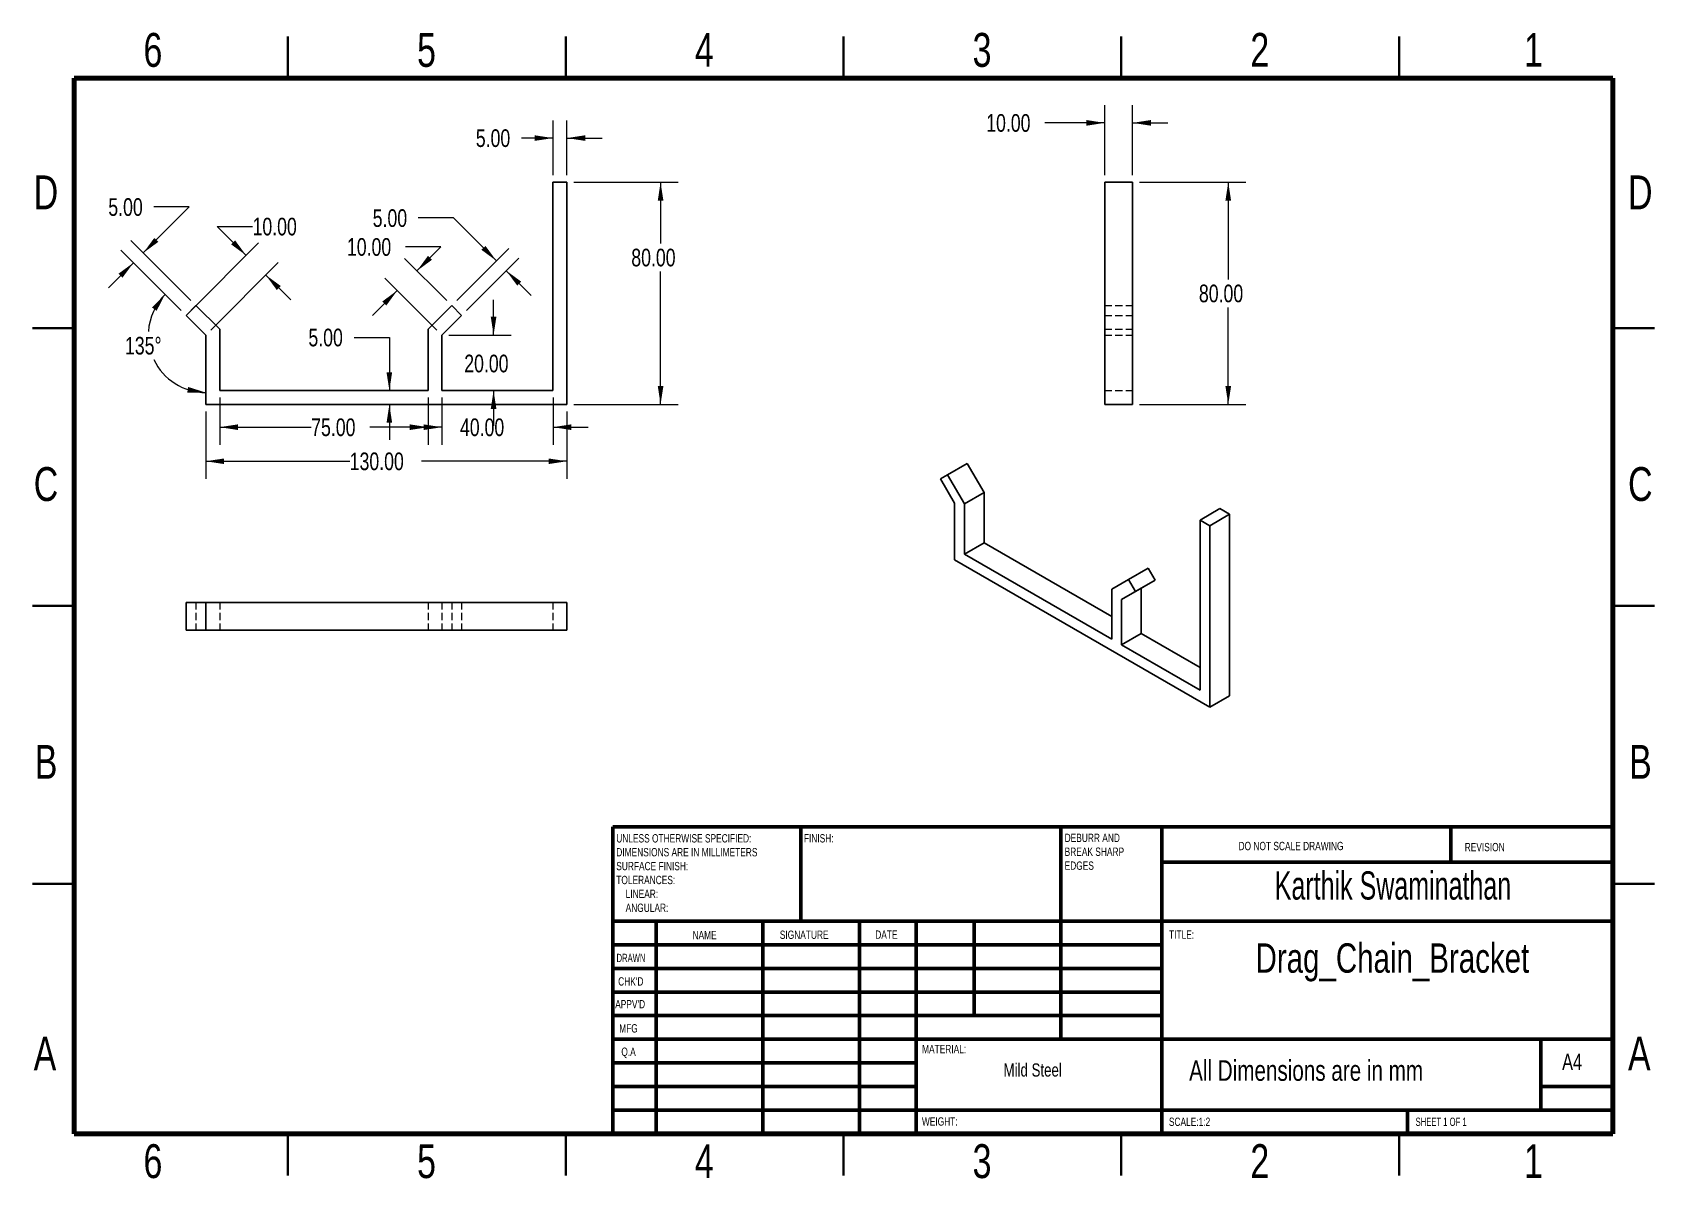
# Model space of a CAD drawing. Header units: millimetres. Extents: x 2 to 294, y 2 to 208.
import ezdxf

# ---------------------------------------------------------------- set-up
doc = ezdxf.new("R2010")
doc.units = ezdxf.units.MM
doc.linetypes.add('HIDDEN', pattern=[1.905, 1.27, -0.635])
doc.styles.add('SLDTEXTSTYLE0', font='TXT', dxfattribs={"width": 0.75})
doc.styles.add('SLDTEXTSTYLE1', font='TXT', dxfattribs={"width": 0.686449})
doc.styles.add('SLDTEXTSTYLE2', font='TXT', dxfattribs={"width": 0.6875})
doc.styles.add('SLDTEXTSTYLE3', font='TXT', dxfattribs={"width": 0.663})
doc.dimstyles.new('SLDDIMSTYLE0', dxfattribs={"dimtxt": 3.175, "dimasz": 3.302, "dimexe": 0, "dimexo": 0.0625, "dimgap": 0.79375, "dimtad": 0, "dimtih": 1, "dimtoh": 1, "dimlfac": 2, "dimrnd": 1e-09, "dimzin": 4, "dimdsep": 46, "dimtxsty": 'SLDTEXTSTYLE0', "dimsah": 1, "dimcen": 0.09, "dimadec": 0, "dimazin": 1, "dimtfac": 1, "dimtofl": 0, "dimtmove": 0, "dimatfit": 3, "dimfxl": 0, "dimfrac": 2, "dimtolj": 1, "dimtzin": 12, "dimarcsym": 0})
doc.dimstyles.new('SLDDIMSTYLE1', dxfattribs={"dimtxt": 3.175, "dimasz": 3.302, "dimexe": 0, "dimexo": 0.0625, "dimgap": 0.79375, "dimtad": 0, "dimtih": 1, "dimtoh": 1, "dimlfac": 2, "dimrnd": 1e-09, "dimzin": 4, "dimdsep": 46, "dimtxsty": 'SLDTEXTSTYLE0', "dimsah": 1, "dimcen": 0.09, "dimadec": 0, "dimazin": 1, "dimtfac": 1, "dimtmove": 0, "dimatfit": 0, "dimfxl": 0, "dimfrac": 2, "dimtolj": 1, "dimtzin": 12, "dimarcsym": 0})
doc.dimstyles.new('SLDDIMSTYLE2', dxfattribs={"dimtxt": 3.175, "dimasz": 3.302, "dimexe": 0, "dimexo": 0.0625, "dimgap": 0.79375, "dimtad": 0, "dimtih": 1, "dimtoh": 1, "dimdec": 4, "dimlfac": 2, "dimzin": 12, "dimdsep": 46, "dimtxsty": 'SLDTEXTSTYLE0', "dimsah": 1, "dimcen": 0.09, "dimazin": 3, "dimtfac": 1, "dimtofl": 0, "dimtmove": 0, "dimatfit": 3, "dimfxl": 0, "dimfrac": 2, "dimtolj": 1, "dimtzin": 12, "dimarcsym": 0})

# ---------------------------------------------------------------- blocks, each defined once
blk = doc.blocks.new('SW_NOTE_0')
at = {"color": 0, "linetype": 'Continuous', "lineweight": 0, "char_height": 1.5, "attachment_point": 1, "style": 'SLDTEXTSTYLE0'}
for s, insert in [('UNLESS OTHERWISE SPECIFIED:', (0, 1.93)), ('DIMENSIONS ARE IN MILLIMETERS', (0, -0.57)), ('TOLERANCES:', (0, -5.57)), ('SURFACE FINISH:', (0, -3.07)), ('LINEAR:', (1.69, -8.07)), ('ANGULAR:', (1.69, -10.57))]:
    blk.add_mtext(s, dxfattribs=dict(at, insert=insert))
blk = doc.blocks.new('SW_NOTE_0_1')
at = {"color": 0, "linetype": 'Continuous', "lineweight": 0, "char_height": 1.5, "attachment_point": 1, "style": 'SLDTEXTSTYLE0'}
for s, insert in [('DEBURR AND', (0, 1.93)), ('BREAK SHARP', (0, -0.57)), ('EDGES', (0, -3.07))]:
    blk.add_mtext(s, dxfattribs=dict(at, insert=insert))
blk = doc.blocks.new('_D')
at = {"color": 7, "linetype": 'Continuous', "lineweight": 0}
for p, q in [((33.71, 139.98), (33.71, 127.85)), ((98.71, 139.98), (98.71, 127.85)), ((33.71, 131.03), (59.61, 131.03)), ((98.71, 131.03), (72.51, 131.03))]:
    blk.add_line(p, q, dxfattribs=at)
at = {"color": 7, "linetype": 'Continuous', "lineweight": 18}
for points in [[(33.71, 131.03), (37.01, 130.52), (37.01, 131.53)], [(98.71, 131.03), (95.4, 131.53), (95.4, 130.52)]]:
    blk.add_solid(points, dxfattribs=at)
at = {"color": 7, "linetype": 'Continuous', "lineweight": 18, "insert": (59.61, 132.6), "char_height": 3.175, "attachment_point": 1, "style": 'SLDTEXTSTYLE0'}
blk.add_mtext('130.00', dxfattribs=at)
blk = doc.blocks.new('_D_1')
at = {"color": 7, "linetype": 'Continuous', "lineweight": 0}
for p, q in [((99.98, 181.25), (118.75, 181.25)), ((115.57, 181.25), (115.57, 170.23)), ((115.57, 141.25), (115.57, 165.19)), ((99.98, 141.25), (118.75, 141.25))]:
    blk.add_line(p, q, dxfattribs=at)
at = {"color": 7, "linetype": 'Continuous', "lineweight": 18}
for points in [[(115.57, 181.25), (115.07, 177.95), (116.08, 177.95)], [(115.57, 141.25), (116.08, 144.55), (115.07, 144.55)]]:
    blk.add_solid(points, dxfattribs=at)
at = {"color": 7, "linetype": 'Continuous', "lineweight": 18, "insert": (110.3, 169.28), "char_height": 3.175, "attachment_point": 1, "style": 'SLDTEXTSTYLE0'}
blk.add_mtext('80.00', dxfattribs=at)
blk = doc.blocks.new('_D_2')
at = {"color": 7, "linetype": 'Continuous', "lineweight": 0}
for p, q in [((96.21, 182.52), (96.21, 192.37)), ((98.71, 182.52), (98.71, 192.37)), ((96.21, 189.19), (90.52, 189.19)), ((98.71, 189.19), (105.06, 189.19))]:
    blk.add_line(p, q, dxfattribs=at)
at = {"color": 7, "linetype": 'Continuous', "lineweight": 18}
for points in [[(96.21, 189.19), (92.9, 189.7), (92.9, 188.69)], [(98.71, 189.19), (102.01, 188.69), (102.01, 189.7)]]:
    blk.add_solid(points, dxfattribs=at)
at = {"color": 7, "linetype": 'Continuous', "lineweight": 18, "insert": (82.31, 190.77), "char_height": 3.175, "attachment_point": 1, "style": 'SLDTEXTSTYLE0'}
blk.add_mtext('5.00', dxfattribs=at)
blk = doc.blocks.new('_D_3')
at = {"color": 7, "linetype": 'Continuous', "lineweight": 0}
for p, q in [((78.31, 174.81), (71.96, 174.81)), ((86.02, 167.1), (78.31, 174.81)), ((78.87, 159.95), (88.27, 169.35)), ((80.64, 158.18), (90.04, 167.58)), ((87.79, 165.33), (92.28, 160.84))]:
    blk.add_line(p, q, dxfattribs=at)
at = {"color": 7, "linetype": 'Continuous', "lineweight": 18}
for points in [[(86.02, 167.1), (84.05, 169.79), (83.33, 169.08)], [(87.79, 165.33), (89.77, 162.64), (90.48, 163.36)]]:
    blk.add_solid(points, dxfattribs=at)
at = {"color": 7, "linetype": 'Continuous', "lineweight": 18, "insert": (63.75, 176.38), "char_height": 3.175, "attachment_point": 1, "style": 'SLDTEXTSTYLE0'}
blk.add_mtext('5.00', dxfattribs=at)
blk = doc.blocks.new('_D_4')
at = {"color": 7, "linetype": 'Continuous', "lineweight": 0}
for p, q in [((76.02, 169.6), (69.67, 169.6)), ((71.72, 165.3), (76.02, 169.6)), ((77.08, 159.95), (69.47, 167.55)), ((75.31, 154.65), (65.94, 164.01)), ((68.18, 161.77), (63.69, 157.28))]:
    blk.add_line(p, q, dxfattribs=at)
at = {"color": 7, "linetype": 'Continuous', "lineweight": 18}
for points in [[(71.72, 165.3), (74.41, 167.28), (73.7, 168)], [(68.18, 161.77), (65.49, 159.79), (66.21, 159.07)]]:
    blk.add_solid(points, dxfattribs=at)
at = {"color": 7, "linetype": 'Continuous', "lineweight": 18, "insert": (59.11, 171.18), "char_height": 3.175, "attachment_point": 1, "style": 'SLDTEXTSTYLE0'}
blk.add_mtext('10.00', dxfattribs=at)
blk = doc.blocks.new('_D_5')
at = {"color": 7, "linetype": 'Continuous', "lineweight": 0}
for p, q in [((36.21, 142.48), (36.21, 133.98)), ((73.71, 142.48), (73.71, 133.98)), ((36.21, 137.16), (52.68, 137.16)), ((73.71, 137.16), (63.24, 137.16))]:
    blk.add_line(p, q, dxfattribs=at)
at = {"color": 7, "linetype": 'Continuous', "lineweight": 18}
for points in [[(36.21, 137.16), (39.51, 136.65), (39.51, 137.67)], [(73.71, 137.16), (70.4, 137.67), (70.4, 136.65)]]:
    blk.add_solid(points, dxfattribs=at)
at = {"color": 7, "linetype": 'Continuous', "lineweight": 18, "insert": (52.68, 138.73), "char_height": 3.175, "attachment_point": 1, "style": 'SLDTEXTSTYLE0'}
blk.add_mtext('75.00', dxfattribs=at)
blk = doc.blocks.new('_D_6')
at = {"color": 7, "linetype": 'Continuous', "lineweight": 0}
for p, q in [((76.21, 142.48), (76.21, 133.98)), ((96.21, 142.48), (96.21, 133.98)), ((76.21, 137.16), (69.86, 137.16)), ((96.21, 137.16), (102.56, 137.16))]:
    blk.add_line(p, q, dxfattribs=at)
at = {"color": 7, "linetype": 'Continuous', "lineweight": 18}
for points in [[(76.21, 137.16), (72.9, 137.67), (72.9, 136.65)], [(96.21, 137.16), (99.51, 136.65), (99.51, 137.67)]]:
    blk.add_solid(points, dxfattribs=at)
at = {"color": 7, "linetype": 'Continuous', "lineweight": 18, "insert": (79.46, 138.73), "char_height": 3.175, "attachment_point": 1, "style": 'SLDTEXTSTYLE0'}
blk.add_mtext('40.00', dxfattribs=at)
blk = doc.blocks.new('_D_7')
at = {"color": 7, "linetype": 'Continuous', "lineweight": 0}
for p, q in [((22.46, 168.53), (30.72, 176.8)), ((30.72, 176.8), (24.37, 176.8)), ((31.04, 159.95), (20.21, 170.77)), ((20.69, 166.76), (16.2, 162.27)), ((29.27, 158.18), (18.44, 169.01))]:
    blk.add_line(p, q, dxfattribs=at)
at = {"color": 7, "linetype": 'Continuous', "lineweight": 18}
for points in [[(22.46, 168.53), (25.15, 170.51), (24.43, 171.22)], [(20.69, 166.76), (17.99, 164.78), (18.71, 164.07)]]:
    blk.add_solid(points, dxfattribs=at)
at = {"color": 7, "linetype": 'Continuous', "lineweight": 18, "insert": (16.16, 178.37), "char_height": 3.175, "attachment_point": 1, "style": 'SLDTEXTSTYLE0'}
blk.add_mtext('5.00', dxfattribs=at)
blk = doc.blocks.new('_D_8')
at = {"color": 7, "linetype": 'Continuous', "lineweight": 0}
for p, q in [((40.97, 168.08), (35.77, 173.28)), ((35.77, 173.28), (42.12, 173.28)), ((31.07, 158.18), (43.21, 170.33)), ((34.6, 154.65), (46.75, 166.79)), ((44.5, 164.55), (48.99, 160.06))]:
    blk.add_line(p, q, dxfattribs=at)
at = {"color": 7, "linetype": 'Continuous', "lineweight": 18}
for points in [[(40.97, 168.08), (38.99, 170.77), (38.27, 170.06)], [(44.5, 164.55), (46.48, 161.85), (47.2, 162.57)]]:
    blk.add_solid(points, dxfattribs=at)
at = {"color": 7, "linetype": 'Continuous', "lineweight": 18, "insert": (42.12, 174.85), "char_height": 3.175, "attachment_point": 1, "style": 'SLDTEXTSTYLE0'}
blk.add_mtext('10.00', dxfattribs=at)
blk = doc.blocks.new('_D_9')
at = {"color": 7, "linetype": 'Continuous', "lineweight": 0}
blk.add_line((29.27, 158.18), (24.14, 163.31), dxfattribs=at)
at = {"color": 7, "linetype": 'Continuous', "lineweight": 18}
for start, end in [(135.0048, 176.5423), (205.2461, 270)]:
    blk.add_arc((33.71, 153.75), 10.35, start, end, dxfattribs=at)
for points in [[(26.38, 161.07), (24.03, 158.7), (24.85, 158.1)], [(33.71, 143.39), (30.52, 144.4), (30.37, 143.4)]]:
    blk.add_solid(points, dxfattribs=at)
at = {"color": 7, "linetype": 'Continuous', "lineweight": 18, "insert": (19.16, 153.42), "char_height": 3.175, "attachment_point": 1, "style": 'SLDTEXTSTYLE0'}
blk.add_mtext('135°', dxfattribs=at)
blk = doc.blocks.new('_D_10')
at = {"color": 7, "linetype": 'Continuous', "lineweight": 0}
for p, q in [((85.51, 153.75), (85.51, 160.1)), ((77.48, 153.75), (88.68, 153.75)), ((85.51, 143.75), (85.51, 137.4))]:
    blk.add_line(p, q, dxfattribs=at)
at = {"color": 7, "linetype": 'Continuous', "lineweight": 18}
for points in [[(85.51, 153.75), (86.02, 157.05), (85, 157.05)], [(85.51, 143.75), (85, 140.45), (86.02, 140.45)]]:
    blk.add_solid(points, dxfattribs=at)
at = {"color": 7, "linetype": 'Continuous', "lineweight": 18, "insert": (80.23, 150.21), "char_height": 3.175, "attachment_point": 1, "style": 'SLDTEXTSTYLE0'}
blk.add_mtext('20.00', dxfattribs=at)
blk = doc.blocks.new('_D_11')
at = {"color": 7, "linetype": 'Continuous', "lineweight": 0}
for p, q in [((60.4, 153.31), (66.75, 153.31)), ((66.75, 153.31), (66.75, 143.75)), ((66.75, 141.25), (66.75, 134.9))]:
    blk.add_line(p, q, dxfattribs=at)
at = {"color": 7, "linetype": 'Continuous', "lineweight": 18}
for points in [[(66.75, 143.75), (67.25, 147.05), (66.24, 147.05)], [(66.75, 141.25), (66.24, 137.95), (67.25, 137.95)]]:
    blk.add_solid(points, dxfattribs=at)
at = {"color": 7, "linetype": 'Continuous', "lineweight": 18, "insert": (52.18, 154.89), "char_height": 3.175, "attachment_point": 1, "style": 'SLDTEXTSTYLE0'}
blk.add_mtext('5.00', dxfattribs=at)
blk = doc.blocks.new('_D_12')
at = {"color": 7, "linetype": 'Continuous', "lineweight": 0}
for p, q in [((195.52, 182.52), (195.52, 195.11)), ((200.52, 182.52), (200.52, 195.11)), ((195.52, 191.93), (184.75, 191.93)), ((200.52, 191.93), (206.87, 191.93))]:
    blk.add_line(p, q, dxfattribs=at)
at = {"color": 7, "linetype": 'Continuous', "lineweight": 18}
for points in [[(195.52, 191.93), (192.22, 192.44), (192.22, 191.42)], [(200.52, 191.93), (203.83, 191.42), (203.83, 192.44)]]:
    blk.add_solid(points, dxfattribs=at)
at = {"color": 7, "linetype": 'Continuous', "lineweight": 18, "insert": (174.19, 193.5), "char_height": 3.175, "attachment_point": 1, "style": 'SLDTEXTSTYLE0'}
blk.add_mtext('10.00', dxfattribs=at)
blk = doc.blocks.new('_D_13')
at = {"color": 7, "linetype": 'Continuous', "lineweight": 0}
for p, q in [((201.79, 181.25), (220.93, 181.25)), ((217.76, 181.25), (217.76, 163.77)), ((217.76, 141.25), (217.76, 158.73)), ((201.79, 141.25), (220.93, 141.25))]:
    blk.add_line(p, q, dxfattribs=at)
at = {"color": 7, "linetype": 'Continuous', "lineweight": 18}
for points in [[(217.76, 181.25), (217.25, 177.95), (218.27, 177.95)], [(217.76, 141.25), (218.27, 144.55), (217.25, 144.55)]]:
    blk.add_solid(points, dxfattribs=at)
at = {"color": 7, "linetype": 'Continuous', "lineweight": 18, "insert": (212.48, 162.82), "char_height": 3.175, "attachment_point": 1, "style": 'SLDTEXTSTYLE0'}
blk.add_mtext('80.00', dxfattribs=at)

msp = doc.modelspace()

# ---------------------------------------------------------------- linework, layer by layer
at = {"color": 7, "linetype": 'Continuous', "lineweight": 35}
for p, q in [((48.5, 200), (48.5, 207.5)), ((98.5, 200), (98.5, 207.5)), ((148.5, 207.5), (148.5, 200)), ((148.5, 200), (148.5, 207.5)), ((198.5, 200), (198.5, 207.5)), ((248.5, 200), (248.5, 207.5)), ((10, 155), (2.5, 155)), ((287, 155), (294.5, 155)), ((2.5, 105), (10, 105)), ((10, 105), (2.5, 105)), ((294.5, 105), (287, 105)), ((287, 105), (294.5, 105)), ((10, 55), (2.5, 55)), ((287, 55), (294.5, 55)), ((48.5, 10), (48.5, 2.5)), ((98.5, 10), (98.5, 2.5)), ((148.5, 2.5), (148.5, 10)), ((148.5, 10), (148.5, 2.5)), ((198.5, 10), (198.5, 2.5)), ((248.5, 10), (248.5, 2.5))]:
    msp.add_line(p, q, dxfattribs=at)
at = {"color": 7, "linetype": 'Continuous', "lineweight": 70}
for p, q in [((10, 10), (10, 200)), ((10, 200), (287, 200)), ((287, 200), (287, 10)), ((287, 10), (10, 10))]:
    msp.add_line(p, q, dxfattribs=at)
at = {"color": 7, "linetype": 'Continuous', "lineweight": 25}
for p, q in [((96.206399, 181.247078), (96.206399, 143.747078)), ((98.706399, 181.247078), (96.206399, 181.247078)), ((98.706399, 141.247078), (98.706399, 181.247078)), ((195.524719, 141.247078), (195.524719, 181.247078)), ((195.524719, 181.247078), (200.524719, 181.247078)), ((200.524719, 141.247078), (200.524719, 181.247078)), ((31.937956, 159.050379), (30.170484, 157.282317)), ((36.206313, 154.782612), (31.937956, 159.050379)), ((77.973723, 159.050526), (73.706313, 154.782403)), ((79.741638, 157.282907), (77.973723, 159.050526)), ((30.170484, 157.282317), (33.706313, 153.747078)), ((36.206313, 143.747078), (36.206313, 154.782612)), ((73.706313, 154.782403), (73.706313, 143.747078)), ((76.206399, 153.747078), (79.741638, 157.282907)), ((33.706313, 153.747078), (33.706313, 141.247078)), ((76.206399, 143.747078), (76.206399, 153.747078)), ((73.706313, 143.747078), (36.206313, 143.747078)), ((96.206399, 143.747078), (76.206399, 143.747078)), ((33.706313, 141.247078), (98.706399, 141.247078)), ((195.524719, 141.247078), (200.524719, 141.247078)), ((167.240826, 128.56568), (165.991035, 127.843474)), ((167.240826, 128.56568), (170.77636, 130.6067)), ((170.25901, 123.338513), (167.240826, 128.56568)), ((173.794544, 125.379534), (170.77636, 130.6067)), ((165.991035, 127.843474), (168.491243, 123.513468)), ((168.491243, 123.513468), (168.491243, 113.306708)), ((170.25901, 123.338513), (173.794544, 125.379534)), ((170.25901, 114.32755), (170.25901, 123.338513)), ((173.794544, 116.36857), (173.794544, 125.379534)), ((212.685478, 120.455551), (216.221012, 122.496572)), ((214.453245, 119.435041), (212.685478, 120.455551)), ((212.685478, 120.455551), (212.685478, 89.835271)), ((214.453245, 119.435041), (217.988779, 121.476061)), ((217.988779, 121.476061), (216.221012, 122.496572)), ((217.988779, 88.814429), (217.988779, 121.476061)), ((214.453245, 86.773409), (214.453245, 119.435041)), ((170.25901, 114.32755), (173.794544, 116.36857)), ((196.775514, 99.019897), (170.25901, 114.32755)), ((196.775514, 103.101938), (173.794544, 116.36857)), ((168.491243, 113.306708), (214.453245, 86.773409)), ((199.79303, 109.773813), (203.328563, 111.814833)), ((204.578668, 109.64983), (203.328563, 111.814833)), ((199.79303, 109.773813), (196.775514, 108.030691)), ((198.543342, 106.16476), (202.078876, 108.20578)), ((201.043134, 107.60881), (199.79303, 109.773813)), ((201.043134, 107.60881), (204.578668, 109.64983)), ((202.078876, 108.20578), (204.578668, 109.64983)), ((202.078876, 100.040372), (202.078876, 108.20578)), ((30.170484, 105.628764), (30.170484, 100.628764)), ((30.170484, 105.628764), (33.706313, 105.628764)), ((33.706313, 105.628764), (98.706399, 105.628764)), ((33.706313, 105.628764), (33.706313, 100.628764)), ((98.706399, 105.628764), (98.706399, 100.628764)), ((196.775514, 108.030691), (196.775514, 99.019897)), ((198.543342, 106.16476), (201.043134, 107.60881)), ((198.543342, 97.999352), (198.543342, 106.16476)), ((30.170484, 100.628764), (33.706313, 100.628764)), ((33.706313, 100.628764), (98.706399, 100.628764)), ((198.543342, 97.999352), (202.078876, 100.040372)), ((212.685478, 93.917311), (202.078876, 100.040372)), ((212.685478, 89.835271), (198.543342, 97.999352)), ((214.453245, 86.773409), (217.988779, 88.814429))]:
    msp.add_line(p, q, dxfattribs=at)
at = {"color": 7, "linetype": 'HIDDEN', "lineweight": 18}
for p, q in [((195.524719, 159.050526), (200.524719, 159.050526)), ((195.524719, 159.050379), (200.524719, 159.050379)), ((195.524719, 157.282907), (200.524719, 157.282907)), ((195.524719, 157.282317), (200.524719, 157.282317)), ((195.524719, 154.782612), (200.524719, 154.782612)), ((195.524719, 154.782403), (200.524719, 154.782403)), ((195.524719, 153.747078), (200.524719, 153.747078)), ((195.524719, 143.747078), (200.524719, 143.747078)), ((31.937956, 105.628764), (31.937956, 100.628764)), ((36.206313, 105.628764), (36.206313, 100.628764)), ((73.706313, 105.628764), (73.706313, 100.628764)), ((76.206399, 105.628764), (76.206399, 100.628764)), ((77.973723, 105.628764), (77.973723, 100.628764)), ((79.741638, 105.628764), (79.741638, 100.628764)), ((96.206399, 105.628764), (96.206399, 100.628764))]:
    msp.add_line(p, q, dxfattribs=at)
at = {"color": 7, "linetype": 'Continuous', "lineweight": 50}
for p, q in [((107, 65.25), (287, 65.25)), ((107, 65.25), (107, 10)), ((140.8, 48.25), (140.8, 65.25)), ((187.6, 65.25), (187.6, 27)), ((205.8, 65.25), (205.8, 10)), ((257.8, 58.875), (257.8, 65.25)), ((287, 58.875), (205.8, 58.875)), ((287, 48.25), (107, 48.25)), ((114.8, 48.25), (114.8, 10)), ((133.990952, 48.25), (133.990952, 10)), ((151.398926, 48.25), (151.398926, 10)), ((161.6, 10), (161.6, 48.25)), ((172, 31.25), (172, 48.25)), ((205.8, 44), (107, 44)), ((205.8, 39.75), (107, 39.75)), ((205.8, 35.5), (107, 35.5)), ((205.8, 31.25), (107, 31.25)), ((161.6, 27), (107, 27)), ((161.6, 27), (287, 27)), ((274, 14.25), (274, 27)), ((161.6, 22.749928), (107, 22.749928)), ((161.6, 18.5), (107, 18.5)), ((287, 18.5), (274, 18.5)), ((107, 14.25), (287, 14.25)), ((250, 10), (250, 14.25))]:
    msp.add_line(p, q, dxfattribs=at)

# ---------------------------------------------------------------- block references
at = {"color": 7, "linetype": 'Continuous', "lineweight": 0}
for name, p in [('SW_NOTE_0', (107.593669, 61.98737)), ('SW_NOTE_0_1', (188.309216, 62.06949))]:
    msp.add_blockref(name, p, dxfattribs=at)

# ---------------------------------------------------------------- texts
for s, insert, char_height, attachment_point, style in [('6', (24.188617, 208.11369), 6.096, 2, 'SLDTEXTSTYLE0'), ('5', (73.438617, 208.11369), 6.096, 2, 'SLDTEXTSTYLE0'), ('4', (123.438617, 208.11369), 6.096, 2, 'SLDTEXTSTYLE0'), ('3', (173.438617, 208.11369), 6.096, 2, 'SLDTEXTSTYLE0'), ('2', (223.438617, 208.11369), 6.096, 2, 'SLDTEXTSTYLE0'), ('1', (272.688617, 208.11369), 6.096, 2, 'SLDTEXTSTYLE0'), ('D', (4.93015, 182.47569), 6.096, 2, 'SLDTEXTSTYLE0'), ('D', (291.93015, 182.47569), 6.096, 2, 'SLDTEXTSTYLE0'), ('C', (4.9365, 129.97569), 6.096, 2, 'SLDTEXTSTYLE0'), ('C', (291.9365, 129.97569), 6.096, 2, 'SLDTEXTSTYLE0'), ('B', (4.953433, 79.97569), 6.096, 2, 'SLDTEXTSTYLE0'), ('B', (291.953433, 79.97569), 6.096, 2, 'SLDTEXTSTYLE0'), ('FINISH:', (141.371292, 63.919272), 1.5, 1, 'SLDTEXTSTYLE0'), ('DO NOT SCALE DRAWING', (219.614641, 62.532994), 1.5, 1, 'SLDTEXTSTYLE0'), ('REVISION', (260.327582, 62.334909), 1.5, 1, 'SLDTEXTSTYLE0'), ('Karthik Swaminathan', (247.410159, 57.221466), 5.08, 2, 'SLDTEXTSTYLE3'), ('NAME', (121.322239, 46.501483), 1.5, 1, 'SLDTEXTSTYLE0'), ('SIGNATURE', (137.033588, 46.561756), 1.5, 1, 'SLDTEXTSTYLE0'), ('DATE', (154.214702, 46.576179), 1.5, 1, 'SLDTEXTSTYLE0'), ('TITLE:', (207.090161, 46.576179), 1.5, 1, 'SLDTEXTSTYLE0'), ('Drag_Chain_Bracket', (247.309908, 44.265761), 5.29166667, 2, 'SLDTEXTSTYLE0'), ('DRAWN', (107.643363, 42.384781), 1.5, 1, 'SLDTEXTSTYLE1'), ("CHK'D", (107.939222, 38.161853), 1.5, 1, 'SLDTEXTSTYLE0'), ("APPV'D", (107.401722, 34.065867), 1.5, 1, 'SLDTEXTSTYLE0'), ('MFG', (108.124011, 29.715784), 1.5, 1, 'SLDTEXTSTYLE0'), ('A', (4.756583, 27.47569), 6.096, 2, 'SLDTEXTSTYLE0'), ('A', (291.756583, 27.47569), 6.096, 2, 'SLDTEXTSTYLE0'), ('Q.A', (108.509037, 25.504662), 1.5, 1, 'SLDTEXTSTYLE0'), ('MATERIAL:', (162.645862, 25.986056), 1.5, 1, 'SLDTEXTSTYLE0'), ('All Dimensions are in mm', (210.717752, 23.226097), 3.70416667, 1, 'SLDTEXTSTYLE0'), ('A4', (277.871156, 24.406389), 2.9104167, 1, 'SLDTEXTSTYLE0'), ('Mild Steel', (182.55651, 22.663244), 2.38125, 2, 'SLDTEXTSTYLE0'), ('WEIGHT:', (162.617811, 12.949312), 1.4986, 1, 'SLDTEXTSTYLE0'), ('SCALE:1:2', (207.073966, 12.900087), 1.5, 1, 'SLDTEXTSTYLE0'), ('SHEET 1 OF 1', (251.478294, 12.900087), 1.5, 1, 'SLDTEXTSTYLE2'), ('6', (24.188617, 8.11369), 6.096, 2, 'SLDTEXTSTYLE0'), ('5', (73.438617, 8.11369), 6.096, 2, 'SLDTEXTSTYLE0'), ('4', (123.438617, 8.11369), 6.096, 2, 'SLDTEXTSTYLE0'), ('3', (173.438617, 8.11369), 6.096, 2, 'SLDTEXTSTYLE0'), ('2', (223.438617, 8.11369), 6.096, 2, 'SLDTEXTSTYLE0'), ('1', (272.688617, 8.11369), 6.096, 2, 'SLDTEXTSTYLE0')]:
    msp.add_mtext(s, dxfattribs=dict(at, insert=insert, char_height=char_height, attachment_point=attachment_point, style=style))

# ---------------------------------------------------------------- dimensions: what is measured, and where the dimension line sits
at = {"color": 7, "linetype": 'Continuous', "lineweight": 18}
for base, p1, p2, dimstyle, picture, middle in [((200.524719, 191.930739), (195.524719, 181.247078), (200.524719, 181.247078), 'SLDDIMSTYLE1', '_D_12', (179.467111, 191.930739)), ((96.206399, 189.194221), (98.706399, 181.247078), (96.206399, 181.247078), 'SLDDIMSTYLE1', '_D_2', (86.414878, 189.194221)), ((36.206313, 137.159932), (73.706313, 143.747078), (36.206313, 143.747078), 'SLDDIMSTYLE0', '_D_5', (57.960851, 137.159932)), ((76.206399, 137.159932), (96.206399, 143.747078), (76.206399, 143.747078), 'SLDDIMSTYLE1', '_D_6', (84.742112, 137.159932)), ((98.706399, 131.026678), (33.706313, 141.247078), (98.706399, 141.247078), 'SLDDIMSTYLE0', '_D', (66.062833, 131.026678))]:
    dim = msp.add_linear_dim(base=base, p1=p1, p2=p2, dimstyle=dimstyle, dxfattribs=at)
    dim.commit()
    dim.dimension.update_dxf_attribs({"geometry": picture, "text_midpoint": middle, "dimtype": 160})
for base, p1, p2, angle, dimstyle, picture, middle in [((115.573842, 181.247078), (98.706399, 141.247078), (98.706399, 181.247078), 90, 'SLDDIMSTYLE0', '_D_1', (115.573842, 167.710979)), ((217.757126, 181.247078), (200.524719, 141.247078), (200.524719, 181.247078), 90, 'SLDDIMSTYLE0', '_D_13', (217.757126, 161.247078)), ((20.688635, 166.761001), (31.937956, 159.050379), (30.170484, 157.282317), 45.00956365, 'SLDDIMSTYLE1', '_D_7', (30.720482, 176.796198)), ((86.022241, 167.100387), (79.741638, 157.282907), (77.973723, 159.050526), 315.00478123, 'SLDDIMSTYLE1', '_D_3', (78.314609, 174.806733)), ((44.502964, 164.545531), (30.170484, 157.282317), (33.706313, 153.747078), 315.00478123, 'SLDDIMSTYLE1', '_D_8', (35.770663, 173.276375)), ((71.71974, 165.303466), (76.206399, 153.747078), (77.973723, 159.050526), 45.00478123, 'SLDDIMSTYLE1', '_D_4', (76.019072, 169.603516)), ((85.50729, 153.747078), (76.206399, 143.747078), (76.206399, 153.747078), 90, 'SLDDIMSTYLE1', '_D_10', (85.50729, 148.637615)), ((66.745806, 141.247078), (73.706313, 143.747078), (98.706399, 141.247078), 90, 'SLDDIMSTYLE1', '_D_11', (66.745806, 153.314088))]:
    dim = msp.add_linear_dim(base=base, p1=p1, p2=p2, angle=angle, dimstyle=dimstyle, dxfattribs=at)
    dim.commit()
    dim.dimension.update_dxf_attribs({"geometry": picture, "text_midpoint": middle, "dimtype": 160})
dim = msp.add_angular_dim_2l(base=(24.264601, 157.995596), line1=((33.706313, 153.747078), (33.706313, 141.247078)), line2=((30.170484, 157.282317), (33.706313, 153.747078)), dimstyle='SLDDIMSTYLE2', dxfattribs=at)
dim.commit()
dim.dimension.update_dxf_attribs({"geometry": '_D_9', "text_midpoint": (23.527801, 151.851366), "dimtype": 162})

doc.saveas('drawing.dxf')
